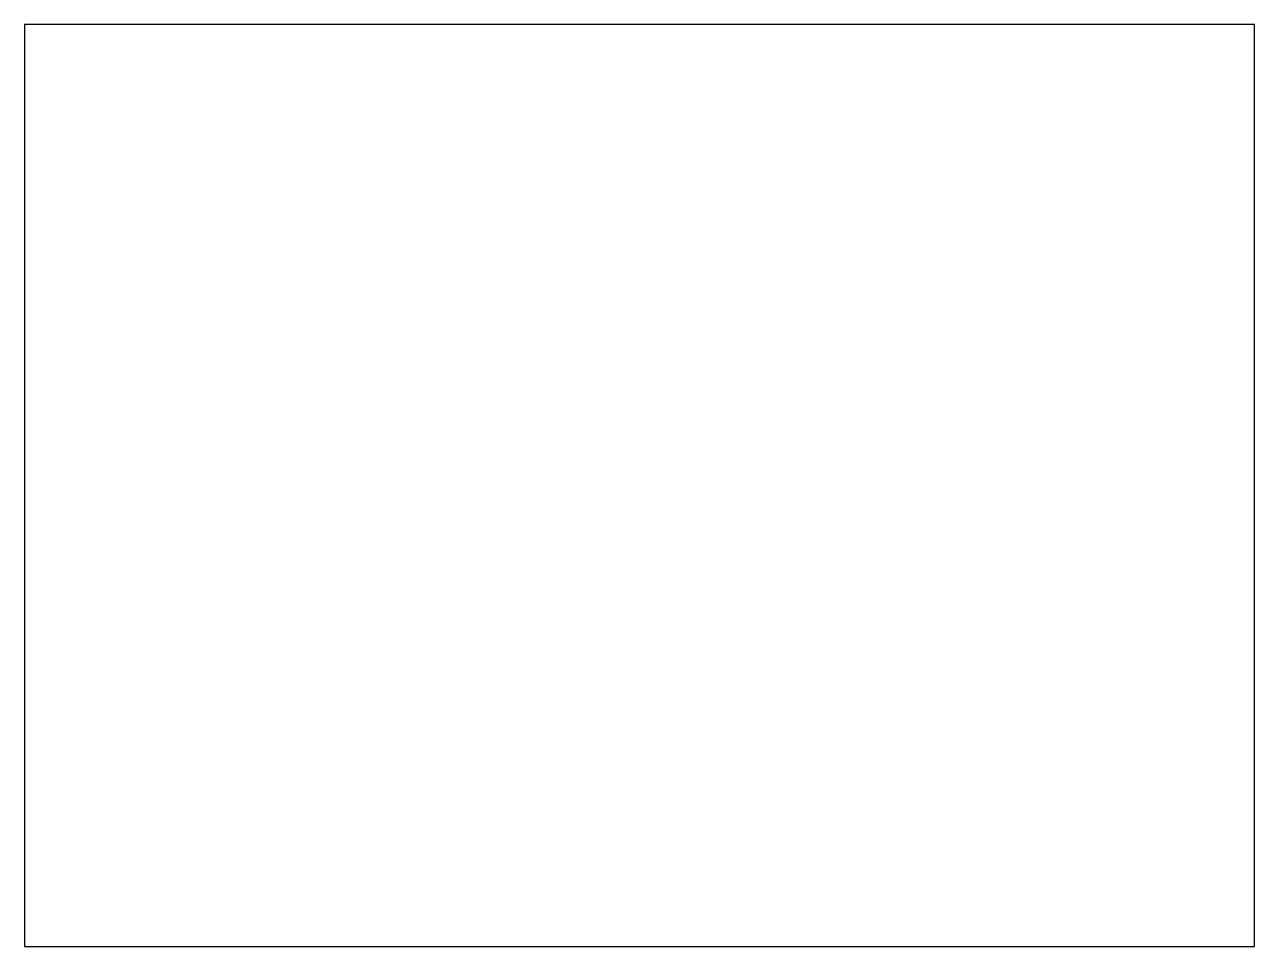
# Model space of a CAD drawing. Header units: metres. Extents: x 0 to 4, y 0 to 3.
import ezdxf

# ---------------------------------------------------------------- set-up
doc = ezdxf.new("R2010")
doc.units = ezdxf.units.M
doc.layers.add('WALL', color=7, linetype='Continuous')

msp = doc.modelspace()

# ---------------------------------------------------------------- linework, layer by layer
at = {"layer": 'WALL'}
for p, q in [((4, 3), (0, 3)), ((0, 3), (0, 0)), ((4, 0), (4, 3)), ((0, 0), (4, 0))]:
    msp.add_line(p, q, dxfattribs=at)

doc.saveas('drawing.dxf')
